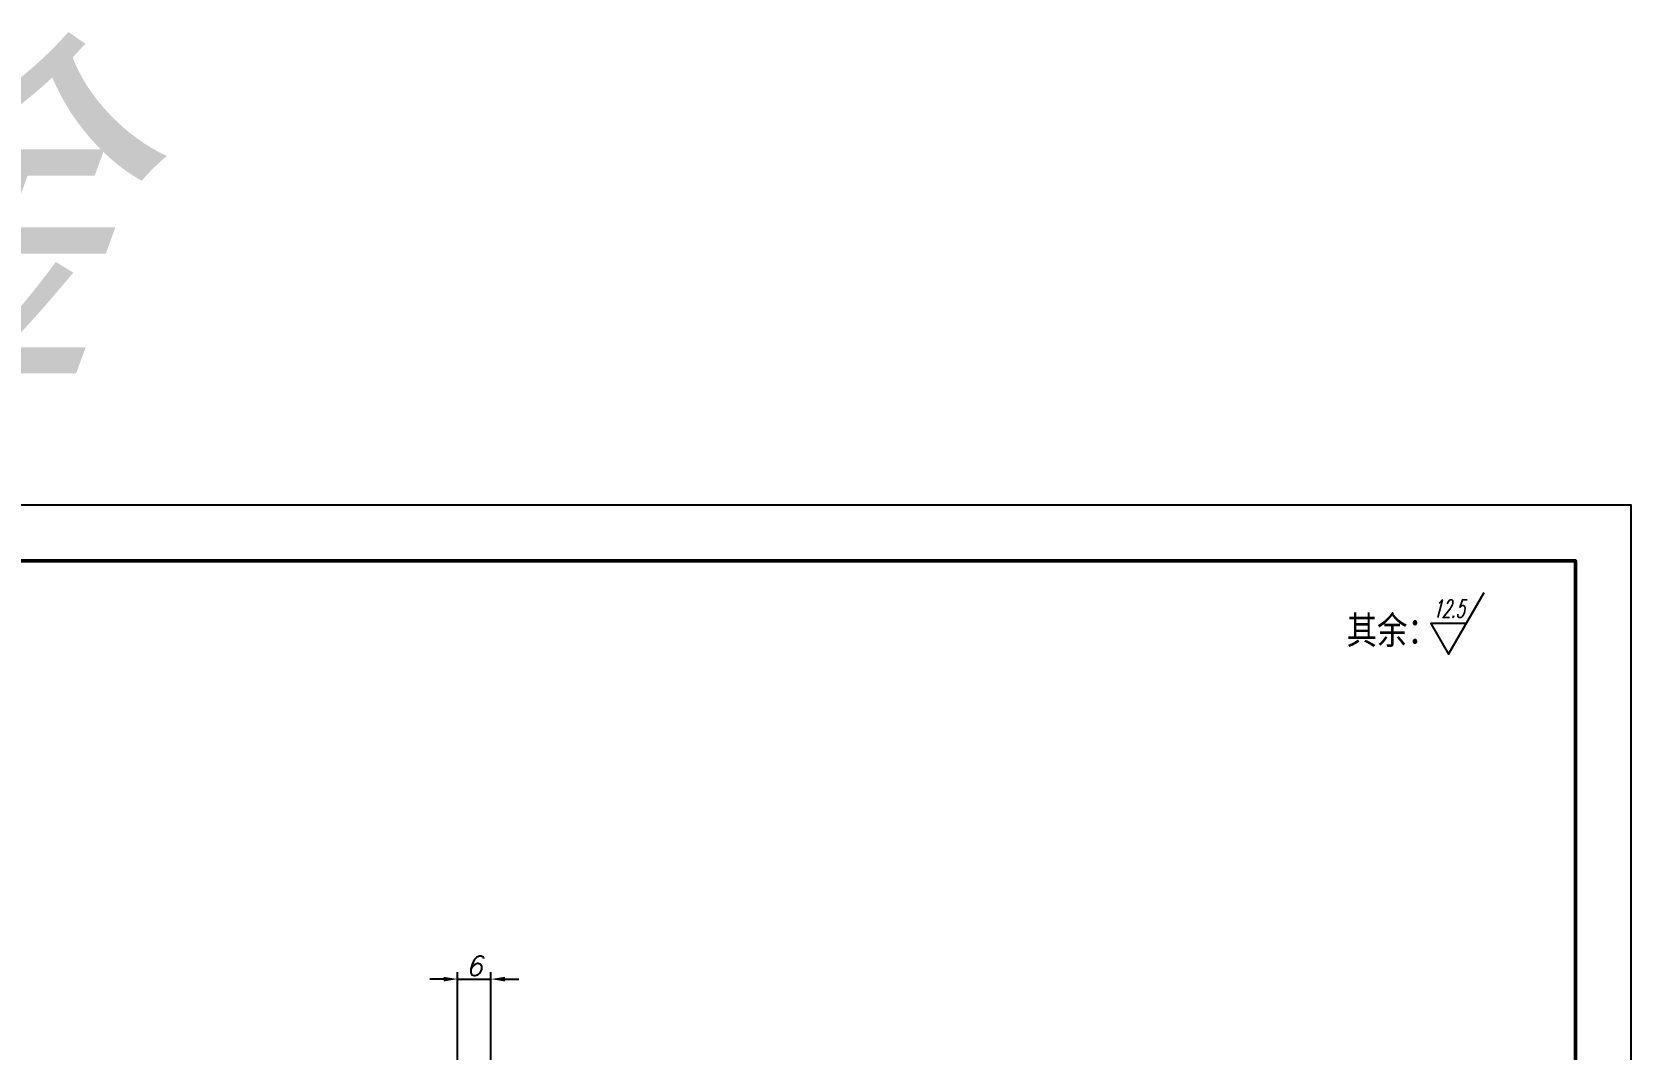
# Model space of a CAD drawing. Header units: inches. Extents: x 17901 to 26602, y 9673 to 14036.
# Drawn here: x 19194.8 to 19482.1, y 12819.7 to 13002.5 of the extents above; entities that cross this region are included whole.
import ezdxf
from ezdxf.enums import TextEntityAlignment as Align

# ---------------------------------------------------------------- set-up
doc = ezdxf.new("R2010")
doc.units = ezdxf.units.IN
doc.header["$MEASUREMENT"] = 0
doc.layers.add('图框_内框线', color=5, linetype='Continuous', lineweight=50)
doc.layers.add('标注线', color=3, linetype='Continuous', lineweight=25)
doc.styles.add('DIM', font='romans.shx', dxfattribs={"width": 0.8, "oblique": 20, "bigfont": 'bigfont.shx'})
doc.styles.add('DIM_FONT', font='romans.shx', dxfattribs={"oblique": 15})
doc.styles.add('仿宋体', font='FSGB2312.ttf', dxfattribs={"width": 0.8, "height": 3.5})
doc.dimstyles.new('幅面 1：1$0', dxfattribs={"dimtxt": 3.5, "dimasz": 2.5, "dimexe": 1.25, "dimexo": 0.625, "dimtad": 1, "dimdsep": 46, "dimtxsty": 'DIM_FONT', "dimcen": 2.5, "dimclrd": 256, "dimclre": 256, "dimclrt": 256, "dimadec": 0, "dimazin": 0, "dimtm": 1e-09, "dimtfac": 0.5, "dimtmove": 0, "dimatfit": 3, "dimfxl": 1, "dimlwd": -1, "dimarcsym": 0})

# ---------------------------------------------------------------- blocks, each defined once
blk = doc.blocks.new('*D400')
at = {"layer": 'Defpoints', "color": 0, "transparency": 16777216}
for p in [(19277.29, 12832.24), (19271.29, 12814.62), (19277.29, 12814.62)]:
    blk.add_point(p, dxfattribs=at)
at = {"layer": '标注线', "transparency": 16777216}
for p, q in [((19268.79, 12832.24), (19266.29, 12832.24)), ((19271.29, 12832.24), (19277.29, 12832.24)), ((19279.79, 12832.24), (19282.29, 12832.24))]:
    blk.add_line(p, q, dxfattribs=at)
at = {"layer": '标注线', "lineweight": -2, "transparency": 16777216}
for p, q in [((19271.29, 12815.25), (19271.29, 12833.49)), ((19277.29, 12815.25), (19277.29, 12833.49))]:
    blk.add_line(p, q, dxfattribs=at)
at = {"layer": '标注线', "transparency": 16777216}
for points in [[(19268.79, 12832.65), (19268.79, 12831.82), (19271.29, 12832.24)], [(19279.79, 12832.65), (19279.79, 12831.82), (19277.29, 12832.24)]]:
    blk.add_solid(points, dxfattribs=at)
at = {"layer": '标注线', "transparency": 16777216, "insert": (19274.29, 12834.61), "char_height": 3.5, "attachment_point": 5, "style": 'DIM_FONT'}
blk.add_mtext('6', dxfattribs=at)

msp = doc.modelspace()

# ---------------------------------------------------------------- linework, layer by layer
at = {"layer": 'Defpoints'}
msp.add_lwpolyline([(18888.142, 12497.428), (19482.142, 12497.428), (19482.142, 12917.428), (18888.142, 12917.428)], close=True, dxfattribs=at)
at = {"layer": '图框_内框线'}
msp.add_lwpolyline([(18913.142, 12507.428), (19472.142, 12507.428), (19472.142, 12907.428), (18913.142, 12907.428)], close=True, dxfattribs=at)
at = {"layer": '标注线', "ltscale": 2}
msp.add_lwpolyline([(19452.569, 12896.157), (19446.169, 12896.157), (19449.369, 12890.615), (19455.769, 12901.7)], dxfattribs=at)

# ---------------------------------------------------------------- texts
at = {"layer": '标注线', "ltscale": 2, "style": 'DIM_FONT', "oblique": 15, "width": 0.559478}
msp.add_text('12.5', height=3.2, dxfattribs=at).set_placement((19446.509, 12897.222), (19452.221, 12897.222), align=Align.FIT)
at = {"layer": '标注线', "color": 3, "insert": (19098.501, 12994.56), "char_height": 50, "width": 659.636, "attachment_point": 1, "style": 'DIM'}
msp.add_mtext('{\\fFangSong_GB2312|b0|i0|c134|p49;板金}', dxfattribs=at)
at = {"layer": '标注线', "insert": (19431.05, 12897.457), "char_height": 5, "width": 61.23649, "attachment_point": 1, "style": '仿宋体'}
msp.add_mtext('其余：', dxfattribs=at)

# ---------------------------------------------------------------- dimensions: what is measured, and where the dimension line sits
at = {"layer": '标注线'}
dim = msp.add_linear_dim(base=(19277.289, 12832.237), p1=(19271.289, 12814.622), p2=(19277.289, 12814.622), dimstyle='幅面 1：1$0', dxfattribs=at)
dim.commit()
dim.dimension.update_dxf_attribs({"geometry": '*D400', "text_midpoint": (19274.289, 12834.612)})

doc.saveas('drawing.dxf')
